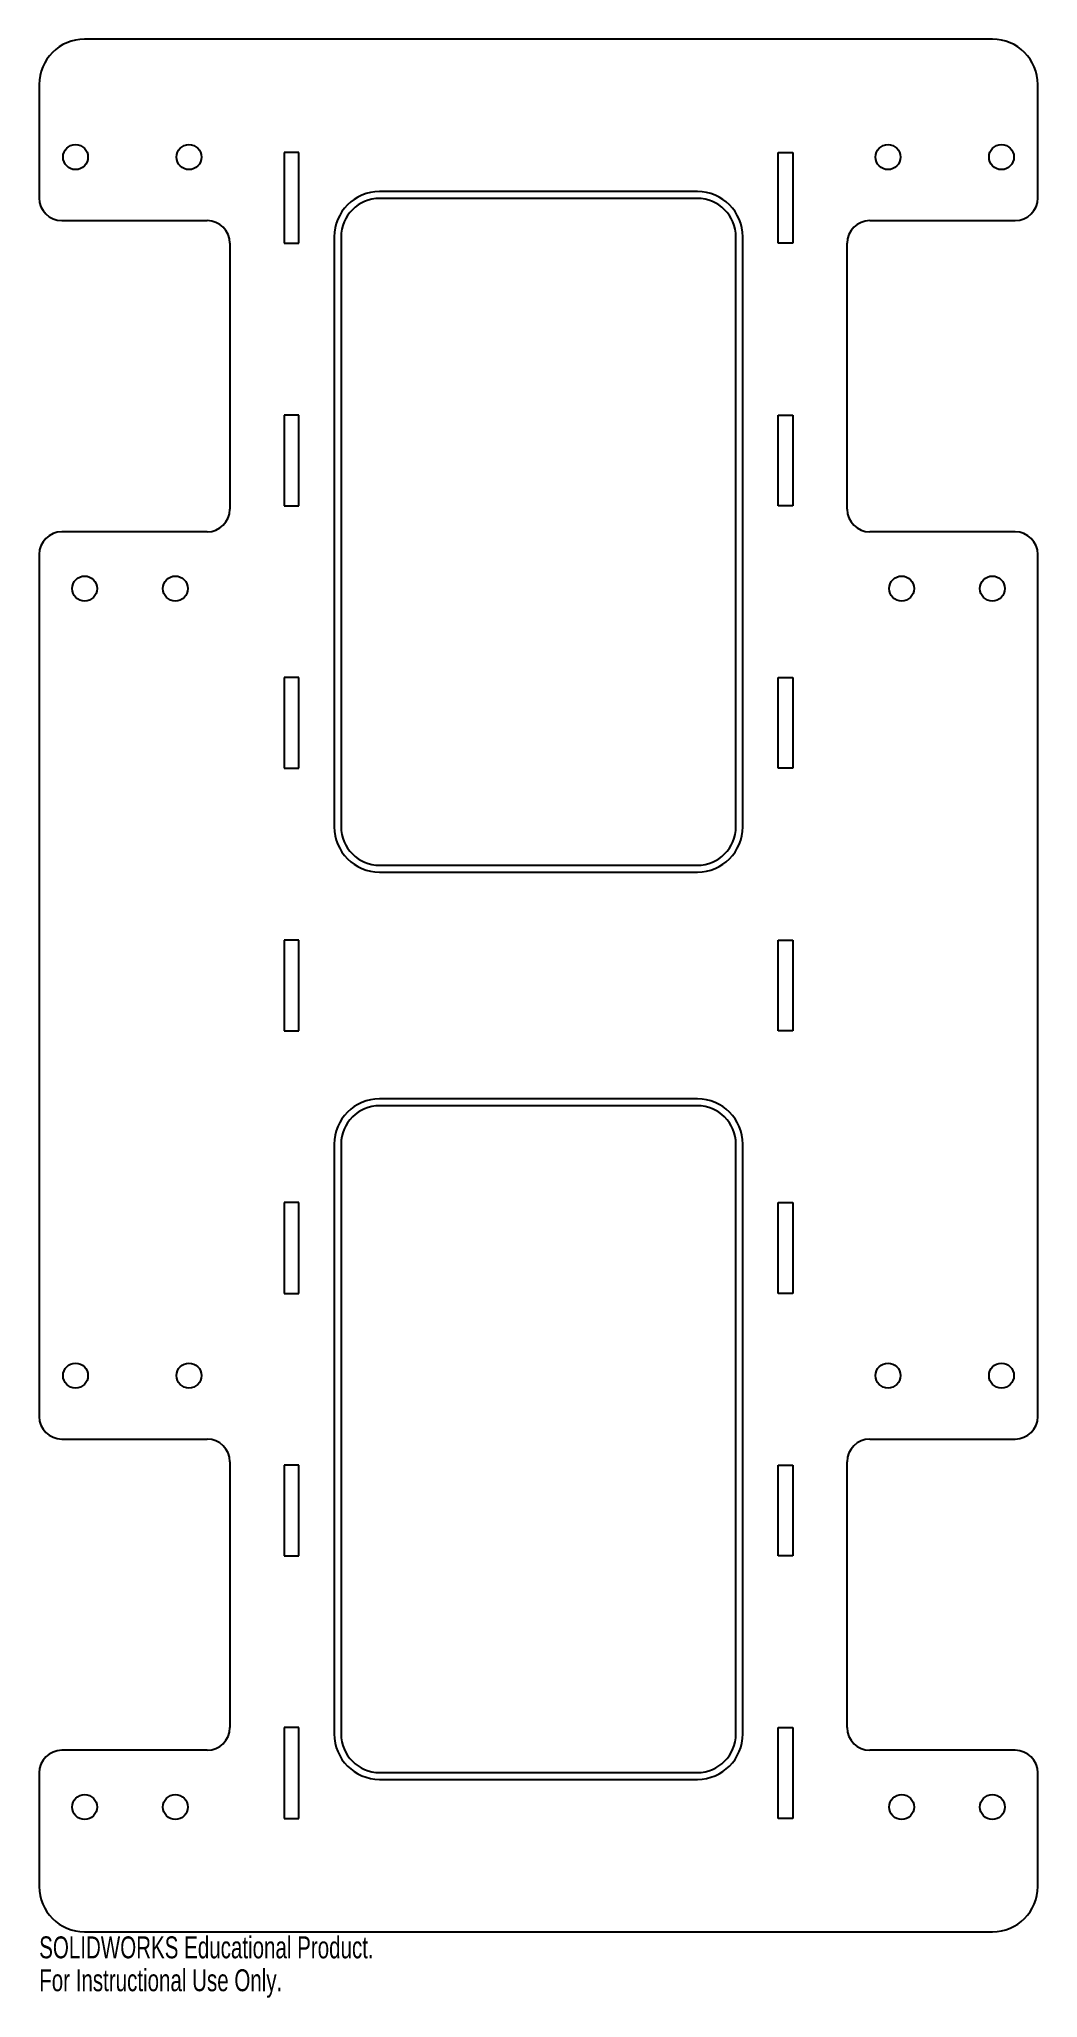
# Model space of a CAD drawing. Header units: millimetres. Extents: x -110 to 110, y -223 to 209.
import ezdxf

# ---------------------------------------------------------------- set-up
doc = ezdxf.new("R2010")
doc.units = ezdxf.units.MM
doc.styles.add('SLDTEXTSTYLE0', font='TXT', dxfattribs={"width": 0.7})

msp = doc.modelspace()

# ---------------------------------------------------------------- linework, layer by layer
at = {"color": 7, "linetype": 'Continuous', "lineweight": 25}
for p, q in [((100, 208.6), (-100, 208.6)), ((-110, 198.6), (-110, 173.6)), ((110, 173.6), (110, 198.6)), ((-56, 183.6), (-56, 163.6)), ((-52.83, 183.6), (-56, 183.6)), ((-52.83, 163.6), (-52.83, 183.6)), ((52.83, 183.6), (56, 183.6)), ((52.83, 163.6), (52.83, 183.6)), ((56, 183.6), (56, 163.6)), ((35, 175), (-35, 175)), ((35, 173.5), (-35, 173.5)), ((-105, 168.6), (-73, 168.6)), ((73, 168.6), (105, 168.6)), ((-45, 165), (-45, 35)), ((-43.5, 165), (-43.5, 35)), ((43.5, 35), (43.5, 165)), ((45, 35), (45, 165)), ((-68, 163.6), (-68, 105)), ((-56, 163.6), (-52.83, 163.6)), ((56, 163.6), (52.83, 163.6)), ((68, 105), (68, 163.6)), ((-52.83, 125.73), (-56, 125.73)), ((-56, 125.73), (-56, 105.73)), ((-52.83, 105.73), (-52.83, 125.73)), ((52.83, 105.73), (52.83, 125.73)), ((52.83, 125.73), (56, 125.73)), ((56, 125.73), (56, 105.73)), ((-56, 105.73), (-52.83, 105.73)), ((56, 105.73), (52.83, 105.73)), ((-73, 100), (-105, 100)), ((105, 100), (73, 100)), ((-110, 95), (-110, -95)), ((110, -95), (110, 95)), ((-52.83, 67.87), (-56, 67.87)), ((-56, 67.87), (-56, 47.87)), ((-52.83, 47.87), (-52.83, 67.87)), ((52.83, 47.87), (52.83, 67.87)), ((52.83, 67.87), (56, 67.87)), ((56, 67.87), (56, 47.87)), ((-56, 47.87), (-52.83, 47.87)), ((56, 47.87), (52.83, 47.87)), ((-35, 26.5), (35, 26.5)), ((-35, 25), (35, 25)), ((-52.83, 10), (-56, 10)), ((-56, 10), (-56, -10)), ((-52.83, -10), (-52.83, 10)), ((52.83, -10), (52.83, 10)), ((52.83, 10), (56, 10)), ((56, 10), (56, -10)), ((-56, -10), (-52.83, -10)), ((56, -10), (52.83, -10)), ((35, -25), (-35, -25)), ((35, -26.5), (-35, -26.5)), ((-45, -35), (-45, -165)), ((-43.5, -35), (-43.5, -165)), ((43.5, -165), (43.5, -35)), ((45, -165), (45, -35)), ((-52.83, -47.87), (-56, -47.87)), ((-56, -47.87), (-56, -67.87)), ((-52.83, -67.87), (-52.83, -47.87)), ((52.83, -67.87), (52.83, -47.87)), ((52.83, -47.87), (56, -47.87)), ((56, -47.87), (56, -67.87)), ((-56, -67.87), (-52.83, -67.87)), ((56, -67.87), (52.83, -67.87)), ((-105, -100), (-73, -100)), ((73, -100), (105, -100)), ((-68, -105), (-68, -163.6)), ((-52.83, -105.73), (-56, -105.73)), ((-56, -105.73), (-56, -125.73)), ((-52.83, -125.73), (-52.83, -105.73)), ((52.83, -125.73), (52.83, -105.73)), ((52.83, -105.73), (56, -105.73)), ((56, -105.73), (56, -125.73)), ((68, -163.6), (68, -105)), ((-56, -125.73), (-52.83, -125.73)), ((56, -125.73), (52.83, -125.73)), ((-52.83, -163.6), (-56, -163.6)), ((-56, -163.6), (-56, -183.6)), ((-52.83, -183.6), (-52.83, -163.6)), ((52.83, -183.6), (52.83, -163.6)), ((52.83, -163.6), (56, -163.6)), ((56, -163.6), (56, -183.6)), ((-73, -168.6), (-105, -168.6)), ((105, -168.6), (73, -168.6)), ((-110, -173.6), (-110, -198.6)), ((-35, -173.5), (35, -173.5)), ((-35, -175), (35, -175)), ((110, -198.6), (110, -173.6)), ((-56, -183.6), (-52.83, -183.6)), ((56, -183.6), (52.83, -183.6)), ((-100, -208.6), (100, -208.6))]:
    msp.add_line(p, q, dxfattribs=at)
for centre in [(-102, 182.6), (-77, 182.6), (77, 182.6), (102, 182.6), (-100, 87.5), (-80, 87.5), (80, 87.5), (100, 87.5), (-102, -86), (-77, -86), (77, -86), (102, -86), (-100, -181.1), (-80, -181.1), (80, -181.1), (100, -181.1)]:
    msp.add_circle(centre, 2.75, dxfattribs=at)
for centre, radius, start, end in [((-100, 198.6), 10, 90, 180), ((100, 198.6), 10, 0, 90), ((-105, 173.6), 5, 180, 270), ((-35, 165), 10, 90, 180), ((-35, 165), 8.5, 90, 180), ((35, 165), 10, 0, 90), ((35, 165), 8.5, 0, 90), ((105, 173.6), 5, 270, 0), ((-73, 163.6), 5, 0, 90), ((73, 163.6), 5, 90, 180), ((-73, 105), 5, 270, 0), ((73, 105), 5, 180, 270), ((-105, 95), 5, 90, 180), ((105, 95), 5, 0, 90), ((-35, 35), 10, 180, 270), ((-35, 35), 8.5, 180, 270), ((35, 35), 10, 270, 0), ((35, 35), 8.5, 270, 0), ((-35, -35), 10, 90, 180), ((35, -35), 10, 0, 90), ((-35, -35), 8.5, 90, 180), ((35, -35), 8.5, 0, 90), ((-105, -95), 5, 180, 270), ((105, -95), 5, 270, 0), ((-73, -105), 5, 0, 90), ((73, -105), 5, 90, 180), ((-73, -163.6), 5, 270, 0), ((73, -163.6), 5, 180, 270), ((-35, -165), 10, 180, 270), ((-35, -165), 8.5, 180, 270), ((35, -165), 10, 270, 0), ((35, -165), 8.5, 270, 0), ((-105, -173.6), 5, 90, 180), ((105, -173.6), 5, 0, 90), ((-100, -198.6), 10, 180, 270), ((100, -198.6), 10, 270, 0)]:
    msp.add_arc(centre, radius, start, end, dxfattribs=at)

# ---------------------------------------------------------------- texts
at = {"color": 7, "linetype": 'Continuous', "char_height": 4.8336, "attachment_point": 1, "style": 'SLDTEXTSTYLE0'}
for s, insert in [('SOLIDWORKS Educational Product.', (-110, -209.62)), ('For Instructional Use Only.', (-110, -216.87))]:
    msp.add_mtext(s, dxfattribs=dict(at, insert=insert))

doc.saveas('drawing.dxf')
